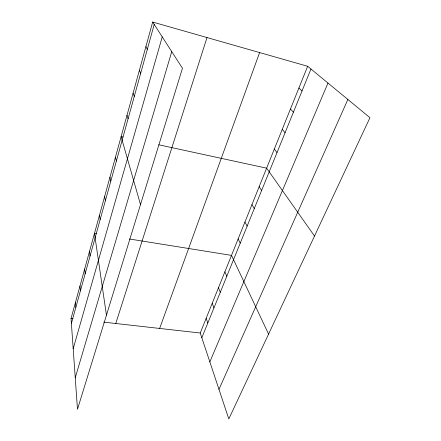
<?xml version="1.0" encoding="UTF-8"?>
<svg xmlns="http://www.w3.org/2000/svg" width="441" height="441" viewBox="0 0 441 441"><rect width="100%" height="100%" fill="white"/><g stroke="black" fill="none" stroke-linecap="round" stroke-linejoin="round"><path stroke-width="0.66" d="M152.674 22.05L182.458 68.261L77.478 409.314L71.045 318.468L152.674 22.05L307.658 66.277L369.955 117.703L228.818 418.95L200.242 333.01L307.658 66.277M71.398 323.424L154.212 24.442M73.189 348.732L162.233 36.89M75.246 377.761L171.742 51.636M115.774 323.501L207.005 37.557M159.648 328.44L259.606 52.567M201.824 337.756L310.955 69M209.85 361.896L327.966 83.04M218.979 389.359L347.861 99.462M71.045 318.468L73.041 318.694M103.723 322.145L200.242 333.01M96.485 233.702L94.473 233.377L106.446 315.199M129.334 238.978L231.503 255.383L268.575 334.096M123.1 137.063L121.115 136.638L140.503 204.569M158.716 144.786L266.623 168.17L314.51 236.051M298.91 88.007L302.046 90.94M290.443 109.026L293.425 112.157M282.251 129.373L285.09 132.691M274.313 149.075L277.02 152.569M259.17 186.675L261.623 190.479M251.943 204.63L254.281 208.565M244.926 222.049L247.153 226.117M145.905 46.625L147.327 49.298M238.118 238.961L240.24 243.145M139.378 70.328L140.69 73.261M224.888 271.816L226.812 276.215M218.46 287.775L220.291 292.273M133.077 93.205L134.29 96.375M212.215 303.281L213.957 307.868M206.145 318.352L207.805 323.021M126.997 115.294L128.111 118.684M115.437 157.272L116.374 161.048M109.936 177.227L110.796 181.185M104.616 196.548L105.399 200.661M99.468 215.252L100.179 219.519M89.495 251.469L90.074 256M84.666 268.999L85.185 273.652M79.986 285.994L80.444 290.757M75.45 302.476L75.852 307.338"/></g></svg>
